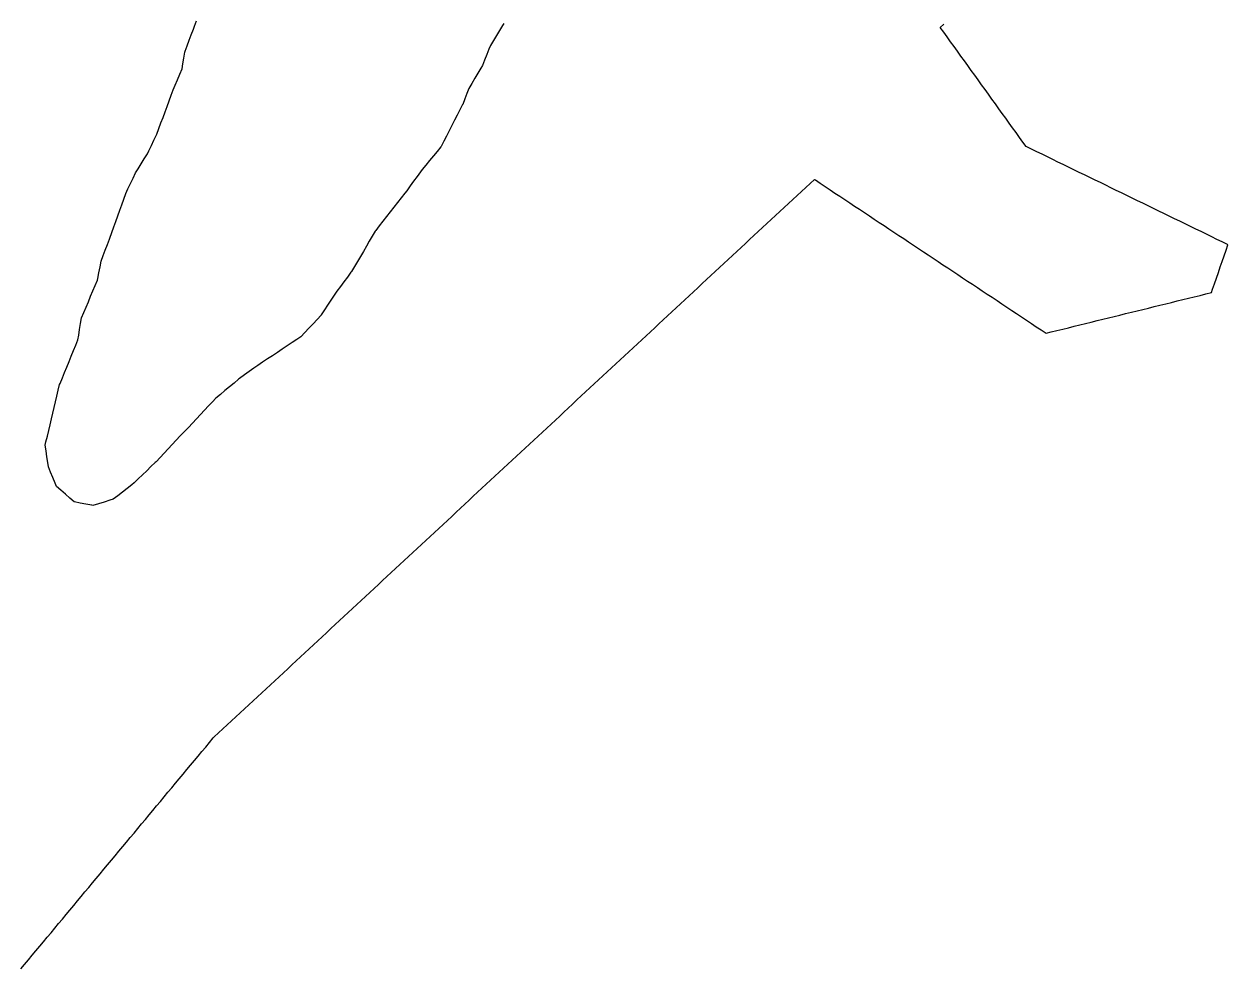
# Model space of a CAD drawing. Header units: millimetres. Extents: x 230 to 3347, y 514 to 5196.
# Drawn here: x 1904.1 to 2108.4, y 1335.7 to 1496 of the extents above; entities that cross this region are included whole.
import ezdxf

# ---------------------------------------------------------------- set-up
doc = ezdxf.new("R2010")
doc.units = ezdxf.units.MM
for name, color, linetype in [('ALL_HOLES', 1, 'Continuous'), ('ALL_ISLANDS', 7, 'Continuous'), ('OUTLINE_ISLAND_01', 7, 'Continuous'), ('OUTLINE_ISLAND_01_HOLE_01', 1, 'Continuous')]:
    doc.layers.add(name, color=color, linetype=linetype)

msp = doc.modelspace()

# ---------------------------------------------------------------- linework, layer by layer
at = {"layer": 'ALL_HOLES'}
msp.add_lwpolyline([(1985.4746, 1496.1394), (1985.2719, 1495.8007), (1984.7583, 1494.9426), (1984.2448, 1494.0845), (1983.7312, 1493.2265), (1983.2177, 1492.3684), (1982.9792, 1491.7696), (1982.6092, 1490.8405), (1982.2392, 1489.9115), (1981.8692, 1488.9825), (1981.6037, 1488.5358), (1981.0929, 1487.6761), (1980.582, 1486.8164), (1980.0712, 1485.9567), (1979.5603, 1485.0971), (1979.237, 1484.2599), (1978.8768, 1483.3271), (1978.5165, 1482.3942), (1978.5068, 1482.375), (1978.0538, 1481.4834), (1977.6009, 1480.5919), (1977.148, 1479.7004), (1976.695, 1478.8088), (1976.2421, 1477.9173), (1975.7892, 1477.0257), (1975.3362, 1476.1342), (1974.8833, 1475.2427), (1974.829, 1475.1773), (1974.1902, 1474.4079), (1973.5514, 1473.6385), (1972.9127, 1472.8691), (1972.2739, 1472.0997), (1971.6351, 1471.3303), (1971.3764, 1470.9743), (1970.7884, 1470.1654), (1970.2004, 1469.3565), (1969.6124, 1468.5477), (1969.0245, 1467.7388), (1968.6875, 1467.3083), (1968.071, 1466.5209), (1967.4546, 1465.7335), (1966.8382, 1464.946), (1966.2218, 1464.1586), (1965.6054, 1463.3712), (1964.989, 1462.5838), (1964.3725, 1461.7964), (1963.7561, 1461.0089), (1963.6941, 1460.9039), (1963.1858, 1460.0428), (1962.6775, 1459.1816), (1962.1691, 1458.3204), (1961.6608, 1457.4593), (1961.1525, 1456.5981), (1960.6441, 1455.737), (1960.1358, 1454.8758), (1959.6275, 1454.0146), (1959.5525, 1453.9122), (1958.962, 1453.1052), (1958.3714, 1452.2982), (1957.7809, 1451.4912), (1957.1904, 1450.6842), (1956.5998, 1449.8772), (1956.1482, 1449.1876), (1955.6002, 1448.351), (1955.0523, 1447.5145), (1954.5044, 1446.678), (1954.4794, 1446.651), (1953.7994, 1445.9178), (1953.1194, 1445.1846), (1952.4394, 1444.4514), (1951.7594, 1443.7181), (1951.0794, 1442.9849), (1950.4017, 1442.5334), (1949.5694, 1441.979), (1948.7372, 1441.4246), (1947.9049, 1440.8702), (1947.0727, 1440.3158), (1946.2404, 1439.7614), (1945.4082, 1439.207), (1944.5759, 1438.6526), (1943.7437, 1438.0982), (1943.1062, 1437.6444), (1942.2916, 1437.0644), (1941.477, 1436.4845), (1940.6623, 1435.9045), (1940.4856, 1435.7569), (1939.7181, 1435.1159), (1938.9506, 1434.4748), (1938.1831, 1433.8338), (1937.4155, 1433.1928), (1936.648, 1432.5518), (1936.0873, 1431.9571), (1935.4012, 1431.2295), (1934.7152, 1430.5019), (1934.0291, 1429.7744), (1933.3431, 1429.0468), (1932.657, 1428.3193), (1931.971, 1427.5917), (1931.2849, 1426.8642), (1930.5989, 1426.1366), (1929.9128, 1425.409), (1929.2268, 1424.6815), (1928.5407, 1423.9539), (1927.8547, 1423.2264), (1927.1686, 1422.4988), (1926.4826, 1421.7713), (1926.3471, 1421.6402), (1925.6282, 1420.945), (1924.9094, 1420.2498), (1924.1906, 1419.5546), (1923.4718, 1418.8594), (1922.7529, 1418.1642), (1922.3533, 1417.8523), (1921.5651, 1417.2369), (1920.7768, 1416.6215), (1919.9886, 1416.0062), (1919.2003, 1415.3908), (1918.6426, 1415.2226), (1917.6852, 1414.9338), (1916.7278, 1414.6449), (1915.7704, 1414.3561), (1915.5703, 1414.3939), (1914.5877, 1414.5793), (1913.605, 1414.7648), (1912.6224, 1414.9502), (1912.6155, 1414.9561), (1911.8586, 1415.6096), (1911.1017, 1416.2632), (1910.3449, 1416.9167), (1909.588, 1417.5703), (1909.3563, 1418.1406), (1908.98, 1419.0671), (1908.6036, 1419.9936), (1908.2273, 1420.9201), (1908.1222, 1421.6308), (1907.9758, 1422.6201), (1907.8295, 1423.6093), (1907.6832, 1424.5986), (1907.8104, 1425.1333), (1908.0416, 1426.1062), (1908.2729, 1427.079), (1908.5042, 1428.0519), (1908.7355, 1429.0248), (1908.9668, 1429.9977), (1909.1981, 1430.9706), (1909.4294, 1431.9435), (1909.6607, 1432.9164), (1909.892, 1433.8892), (1910.1233, 1434.8621), (1910.2047, 1435.0608), (1910.584, 1435.9861), (1910.9633, 1436.9114), (1911.3426, 1437.8367), (1911.7219, 1438.762), (1912.1011, 1439.6872), (1912.4804, 1440.6125), (1912.8597, 1441.5378), (1913.239, 1442.4631), (1913.3586, 1443.2183), (1913.5151, 1444.206), (1913.6716, 1445.1937), (1913.828, 1446.1814), (1914.2105, 1447.0761), (1914.6037, 1447.9956), (1914.9968, 1448.915), (1915.3899, 1449.8345), (1915.783, 1450.754), (1916.1761, 1451.6735), (1916.5693, 1452.593), (1916.6195, 1452.8599), (1916.8045, 1453.8426), (1916.9895, 1454.8253), (1917.1746, 1455.8081), (1917.1748, 1455.8087), (1917.527, 1456.7446), (1917.8791, 1457.6806), (1918.2313, 1458.6165), (1918.5834, 1459.5524), (1918.6451, 1459.7242), (1918.983, 1460.6654), (1919.3209, 1461.6066), (1919.6588, 1462.5478), (1919.9967, 1463.489), (1920.3346, 1464.4302), (1920.6725, 1465.3713), (1921.0104, 1466.3125), (1921.3483, 1467.2537), (1921.7217, 1468.0441), (1922.1488, 1468.9483), (1922.5759, 1469.8525), (1923.0031, 1470.7567), (1923.4433, 1471.4745), (1923.9661, 1472.3269), (1924.489, 1473.1794), (1925.0118, 1474.0318), (1925.2479, 1474.5137), (1925.6879, 1475.4117), (1926.1279, 1476.3096), (1926.568, 1477.2076), (1926.6265, 1477.3659), (1926.9734, 1478.3038), (1927.3203, 1479.2417), (1927.6672, 1480.1796), (1928.014, 1481.1175), (1928.3609, 1482.0554), (1928.7078, 1482.9933), (1929.0547, 1483.9312), (1929.4016, 1484.8691), (1929.7353, 1485.652), (1930.1275, 1486.5718), (1930.5197, 1487.4917), (1930.9118, 1488.4116), (1931.0422, 1489.2663), (1931.193, 1490.2549), (1931.3437, 1491.2434), (1931.4038, 1491.403), (1931.7562, 1492.3389), (1932.1086, 1493.2747), (1932.461, 1494.2106), (1932.8133, 1495.1465), (1932.9905, 1495.6409), (1933.3278, 1496.5823)], dxfattribs=at)
at = {"layer": 'ALL_ISLANDS'}
msp.add_lwpolyline([(1903.5466, 1335.7244), (1904.1867, 1336.4928), (1904.8267, 1337.2611), (1905.4668, 1338.0294), (1906.1068, 1338.7978), (1906.7469, 1339.5661), (1907.3869, 1340.3344), (1908.027, 1341.1028), (1908.667, 1341.8711), (1909.3071, 1342.6394), (1909.9471, 1343.4077), (1910.5872, 1344.1761), (1911.2272, 1344.9444), (1911.8673, 1345.7127), (1912.5073, 1346.4811), (1913.1474, 1347.2494), (1913.7874, 1348.0177), (1914.4275, 1348.7861), (1915.0676, 1349.5544), (1915.7076, 1350.3227), (1916.3477, 1351.0911), (1916.9877, 1351.8594), (1917.6278, 1352.6277), (1918.2678, 1353.3961), (1918.9079, 1354.1644), (1919.5479, 1354.9327), (1920.188, 1355.7011), (1920.828, 1356.4694), (1921.4681, 1357.2377), (1922.1081, 1358.006), (1922.7482, 1358.7744), (1923.3882, 1359.5427), (1924.0283, 1360.311), (1924.6683, 1361.0794), (1925.3084, 1361.8477), (1925.9484, 1362.616), (1926.5885, 1363.3844), (1927.2285, 1364.1527), (1927.8686, 1364.921), (1928.5086, 1365.6894), (1929.1487, 1366.4577), (1929.7888, 1367.226), (1930.4288, 1367.9944), (1931.0689, 1368.7627), (1931.7089, 1369.531), (1932.349, 1370.2994), (1932.989, 1371.0677), (1933.6291, 1371.836), (1934.2691, 1372.6043), (1934.9092, 1373.3727), (1935.5492, 1374.141), (1936.1893, 1374.9093), (1936.3649, 1375.0725), (1937.0976, 1375.7531), (1937.8303, 1376.4337), (1938.5629, 1377.1143), (1939.2956, 1377.7949), (1940.0282, 1378.4755), (1940.7609, 1379.1561), (1941.4936, 1379.8366), (1942.2262, 1380.5172), (1942.9589, 1381.1978), (1943.6916, 1381.8784), (1944.4242, 1382.559), (1945.1569, 1383.2396), (1945.8896, 1383.9202), (1946.6222, 1384.6008), (1947.3549, 1385.2814), (1948.0876, 1385.962), (1948.8202, 1386.6425), (1949.5529, 1387.3231), (1950.2855, 1388.0037), (1951.0182, 1388.6843), (1951.7509, 1389.3649), (1952.4835, 1390.0455), (1953.2162, 1390.7261), (1953.9489, 1391.4067), (1954.6815, 1392.0873), (1955.4142, 1392.7679), (1956.1469, 1393.4485), (1956.8795, 1394.129), (1957.6122, 1394.8096), (1958.3449, 1395.4902), (1959.0775, 1396.1708), (1959.8102, 1396.8514), (1960.5428, 1397.532), (1961.2755, 1398.2126), (1962.0082, 1398.8932), (1962.7408, 1399.5738), (1963.4735, 1400.2544), (1964.2062, 1400.9349), (1964.9388, 1401.6155), (1965.6715, 1402.2961), (1966.4042, 1402.9767), (1967.1368, 1403.6573), (1967.8695, 1404.3379), (1968.6021, 1405.0185), (1969.3348, 1405.6991), (1970.0675, 1406.3797), (1970.8001, 1407.0603), (1971.5328, 1407.7408), (1972.2655, 1408.4214), (1972.9981, 1409.102), (1973.7308, 1409.7826), (1974.4635, 1410.4632), (1975.1961, 1411.1438), (1975.9288, 1411.8244), (1976.6615, 1412.505), (1977.3941, 1413.1856), (1978.1268, 1413.8662), (1978.8594, 1414.5468), (1979.5921, 1415.2273), (1980.3248, 1415.9079), (1981.0574, 1416.5885), (1981.7901, 1417.2691), (1982.5228, 1417.9497), (1983.2554, 1418.6303), (1983.9881, 1419.3109), (1984.7208, 1419.9915), (1985.4534, 1420.6721), (1986.1861, 1421.3527), (1986.9188, 1422.0332), (1987.6514, 1422.7138), (1988.3841, 1423.3944), (1989.1167, 1424.075), (1989.8494, 1424.7556), (1990.5821, 1425.4362), (1991.3147, 1426.1168), (1992.0474, 1426.7974), (1992.7801, 1427.478), (1993.5127, 1428.1586), (1994.2454, 1428.8391), (1994.9781, 1429.5197), (1995.7107, 1430.2003), (1996.4434, 1430.8809), (1997.1761, 1431.5615), (1997.9087, 1432.2421), (1998.6414, 1432.9227), (1999.374, 1433.6033), (2000.1067, 1434.2839), (2000.8394, 1434.9645), (2001.572, 1435.6451), (2002.3047, 1436.3256), (2003.0374, 1437.0062), (2003.77, 1437.6868), (2004.5027, 1438.3674), (2005.2354, 1439.048), (2005.968, 1439.7286), (2006.7007, 1440.4092), (2007.4334, 1441.0898), (2008.166, 1441.7704), (2008.8987, 1442.451), (2009.6313, 1443.1315), (2010.364, 1443.8121), (2011.0967, 1444.4927), (2011.8293, 1445.1733), (2012.562, 1445.8539), (2013.2947, 1446.5345), (2014.0273, 1447.2151), (2014.76, 1447.8957), (2015.4927, 1448.5763), (2016.2253, 1449.2569), (2016.958, 1449.9374), (2017.6906, 1450.618), (2018.4233, 1451.2986), (2019.156, 1451.9792), (2019.8886, 1452.6598), (2020.6213, 1453.3404), (2021.354, 1454.021), (2022.0866, 1454.7016), (2022.8193, 1455.3822), (2023.552, 1456.0628), (2024.2846, 1456.7434), (2025.0173, 1457.4239), (2025.75, 1458.1045), (2026.4826, 1458.7851), (2027.2153, 1459.4657), (2027.9479, 1460.1463), (2028.6806, 1460.8269), (2029.4133, 1461.5075), (2030.1459, 1462.1881), (2030.8786, 1462.8687), (2031.6113, 1463.5493), (2032.3439, 1464.2298), (2033.0766, 1464.9104), (2033.8093, 1465.591), (2034.5419, 1466.2716), (2035.2746, 1466.9522), (2036.0073, 1467.6328), (2036.7399, 1468.3134), (2037.4726, 1468.994), (2038.2052, 1469.6746), (2038.3613, 1469.571), (2039.1944, 1469.0179), (2040.0276, 1468.4648), (2040.8607, 1467.9117), (2041.6938, 1467.3586), (2042.5269, 1466.8055), (2043.3601, 1466.2524), (2044.1932, 1465.6994), (2045.0263, 1465.1463), (2045.8594, 1464.5932), (2046.6926, 1464.0401), (2047.5257, 1463.487), (2048.3588, 1462.9339), (2049.1919, 1462.3808), (2050.0251, 1461.8278), (2050.8582, 1461.2747), (2051.6913, 1460.7216), (2052.5244, 1460.1685), (2053.3576, 1459.6154), (2054.1907, 1459.0623), (2055.0238, 1458.5093), (2055.8569, 1457.9562), (2056.6901, 1457.4031), (2057.5232, 1456.85), (2058.3563, 1456.2969), (2059.1894, 1455.7438), (2060.0226, 1455.1907), (2060.8557, 1454.6377), (2061.6888, 1454.0846), (2062.5219, 1453.5315), (2063.3551, 1452.9784), (2064.1882, 1452.4253), (2065.0213, 1451.8722), (2065.8544, 1451.3191), (2066.6876, 1450.7661), (2067.5207, 1450.213), (2068.3538, 1449.6599), (2069.1869, 1449.1068), (2070.0201, 1448.5537), (2070.8532, 1448.0006), (2071.6863, 1447.4476), (2072.5194, 1446.8945), (2073.3526, 1446.3414), (2074.1857, 1445.7883), (2075.0188, 1445.2352), (2075.8519, 1444.6821), (2076.6851, 1444.129), (2077.5182, 1443.576), (2078.3922, 1443.7908), (2079.3633, 1444.0296), (2080.3343, 1444.2683), (2081.3054, 1444.507), (2082.2765, 1444.7458), (2083.2476, 1444.9845), (2084.2187, 1445.2233), (2085.1898, 1445.462), (2086.1608, 1445.7008), (2087.1319, 1445.9395), (2088.103, 1446.1782), (2089.0741, 1446.417), (2090.0452, 1446.6557), (2091.0163, 1446.8945), (2091.9873, 1447.1332), (2092.9584, 1447.3719), (2093.9295, 1447.6107), (2094.9006, 1447.8494), (2095.8717, 1448.0882), (2096.8428, 1448.3269), (2097.8138, 1448.5656), (2098.7849, 1448.8044), (2099.756, 1449.0431), (2100.7271, 1449.2819), (2101.6982, 1449.5206), (2102.6693, 1449.7593), (2103.6403, 1449.9981), (2104.6114, 1450.2368), (2105.5825, 1450.4756), (2105.7718, 1451.0264), (2106.0967, 1451.9721), (2106.4217, 1452.9179), (2106.7466, 1453.8636), (2107.0715, 1454.8093), (2107.3965, 1455.7551), (2107.7214, 1456.7008), (2108.0464, 1457.6465), (2108.3713, 1458.5923), (2108.314, 1458.6201), (2107.4146, 1459.0574), (2106.5153, 1459.4946), (2105.6159, 1459.9319), (2104.7166, 1460.3691), (2103.8172, 1460.8063), (2102.9179, 1461.2436), (2102.0186, 1461.6808), (2101.1192, 1462.1181), (2100.2199, 1462.5553), (2099.3205, 1462.9925), (2098.4212, 1463.4298), (2097.5218, 1463.867), (2096.6225, 1464.3043), (2095.7231, 1464.7415), (2094.8238, 1465.1787), (2093.9244, 1465.616), (2093.0251, 1466.0532), (2092.1258, 1466.4905), (2091.2264, 1466.9277), (2090.3271, 1467.3649), (2089.4277, 1467.8022), (2088.5284, 1468.2394), (2087.629, 1468.6766), (2086.7297, 1469.1139), (2085.8303, 1469.5511), (2084.931, 1469.9884), (2084.0316, 1470.4256), (2083.1323, 1470.8628), (2082.233, 1471.3001), (2081.3336, 1471.7373), (2080.4343, 1472.1746), (2079.5349, 1472.6118), (2078.6356, 1473.049), (2077.7362, 1473.4863), (2076.8369, 1473.9235), (2075.9375, 1474.3608), (2075.0382, 1474.798), (2074.1389, 1475.2352), (2073.5961, 1475.988), (2073.0112, 1476.7991), (2072.4263, 1477.6102), (2071.8414, 1478.4213), (2071.2565, 1479.2324), (2070.6717, 1480.0435), (2070.0868, 1480.8547), (2069.5019, 1481.6658), (2068.917, 1482.4769), (2068.3321, 1483.288), (2067.7472, 1484.0991), (2067.1624, 1484.9102), (2066.5775, 1485.7214), (2065.9926, 1486.5325), (2065.4077, 1487.3436), (2064.8228, 1488.1547), (2064.2379, 1488.9658), (2063.6531, 1489.7769), (2063.0682, 1490.5881), (2062.4833, 1491.3992), (2061.8984, 1492.2103), (2061.3135, 1493.0214), (2060.7286, 1493.8325), (2060.1437, 1494.6436), (2059.5589, 1495.4548), (2060.1604, 1496.0299)], dxfattribs=at)
at = {"layer": 'OUTLINE_ISLAND_01'}
msp.add_lwpolyline([(1903.5466, 1335.7244), (1904.1867, 1336.4928), (1904.8267, 1337.2611), (1905.4668, 1338.0294), (1906.1068, 1338.7978), (1906.7469, 1339.5661), (1907.3869, 1340.3344), (1908.027, 1341.1028), (1908.667, 1341.8711), (1909.3071, 1342.6394), (1909.9471, 1343.4077), (1910.5872, 1344.1761), (1911.2272, 1344.9444), (1911.8673, 1345.7127), (1912.5073, 1346.4811), (1913.1474, 1347.2494), (1913.7874, 1348.0177), (1914.4275, 1348.7861), (1915.0676, 1349.5544), (1915.7076, 1350.3227), (1916.3477, 1351.0911), (1916.9877, 1351.8594), (1917.6278, 1352.6277), (1918.2678, 1353.3961), (1918.9079, 1354.1644), (1919.5479, 1354.9327), (1920.188, 1355.7011), (1920.828, 1356.4694), (1921.4681, 1357.2377), (1922.1081, 1358.006), (1922.7482, 1358.7744), (1923.3882, 1359.5427), (1924.0283, 1360.311), (1924.6683, 1361.0794), (1925.3084, 1361.8477), (1925.9484, 1362.616), (1926.5885, 1363.3844), (1927.2285, 1364.1527), (1927.8686, 1364.921), (1928.5086, 1365.6894), (1929.1487, 1366.4577), (1929.7888, 1367.226), (1930.4288, 1367.9944), (1931.0689, 1368.7627), (1931.7089, 1369.531), (1932.349, 1370.2994), (1932.989, 1371.0677), (1933.6291, 1371.836), (1934.2691, 1372.6043), (1934.9092, 1373.3727), (1935.5492, 1374.141), (1936.1893, 1374.9093), (1936.3649, 1375.0725), (1937.0976, 1375.7531), (1937.8303, 1376.4337), (1938.5629, 1377.1143), (1939.2956, 1377.7949), (1940.0282, 1378.4755), (1940.7609, 1379.1561), (1941.4936, 1379.8366), (1942.2262, 1380.5172), (1942.9589, 1381.1978), (1943.6916, 1381.8784), (1944.4242, 1382.559), (1945.1569, 1383.2396), (1945.8896, 1383.9202), (1946.6222, 1384.6008), (1947.3549, 1385.2814), (1948.0876, 1385.962), (1948.8202, 1386.6425), (1949.5529, 1387.3231), (1950.2855, 1388.0037), (1951.0182, 1388.6843), (1951.7509, 1389.3649), (1952.4835, 1390.0455), (1953.2162, 1390.7261), (1953.9489, 1391.4067), (1954.6815, 1392.0873), (1955.4142, 1392.7679), (1956.1469, 1393.4485), (1956.8795, 1394.129), (1957.6122, 1394.8096), (1958.3449, 1395.4902), (1959.0775, 1396.1708), (1959.8102, 1396.8514), (1960.5428, 1397.532), (1961.2755, 1398.2126), (1962.0082, 1398.8932), (1962.7408, 1399.5738), (1963.4735, 1400.2544), (1964.2062, 1400.9349), (1964.9388, 1401.6155), (1965.6715, 1402.2961), (1966.4042, 1402.9767), (1967.1368, 1403.6573), (1967.8695, 1404.3379), (1968.6021, 1405.0185), (1969.3348, 1405.6991), (1970.0675, 1406.3797), (1970.8001, 1407.0603), (1971.5328, 1407.7408), (1972.2655, 1408.4214), (1972.9981, 1409.102), (1973.7308, 1409.7826), (1974.4635, 1410.4632), (1975.1961, 1411.1438), (1975.9288, 1411.8244), (1976.6615, 1412.505), (1977.3941, 1413.1856), (1978.1268, 1413.8662), (1978.8594, 1414.5468), (1979.5921, 1415.2273), (1980.3248, 1415.9079), (1981.0574, 1416.5885), (1981.7901, 1417.2691), (1982.5228, 1417.9497), (1983.2554, 1418.6303), (1983.9881, 1419.3109), (1984.7208, 1419.9915), (1985.4534, 1420.6721), (1986.1861, 1421.3527), (1986.9188, 1422.0332), (1987.6514, 1422.7138), (1988.3841, 1423.3944), (1989.1167, 1424.075), (1989.8494, 1424.7556), (1990.5821, 1425.4362), (1991.3147, 1426.1168), (1992.0474, 1426.7974), (1992.7801, 1427.478), (1993.5127, 1428.1586), (1994.2454, 1428.8391), (1994.9781, 1429.5197), (1995.7107, 1430.2003), (1996.4434, 1430.8809), (1997.1761, 1431.5615), (1997.9087, 1432.2421), (1998.6414, 1432.9227), (1999.374, 1433.6033), (2000.1067, 1434.2839), (2000.8394, 1434.9645), (2001.572, 1435.6451), (2002.3047, 1436.3256), (2003.0374, 1437.0062), (2003.77, 1437.6868), (2004.5027, 1438.3674), (2005.2354, 1439.048), (2005.968, 1439.7286), (2006.7007, 1440.4092), (2007.4334, 1441.0898), (2008.166, 1441.7704), (2008.8987, 1442.451), (2009.6313, 1443.1315), (2010.364, 1443.8121), (2011.0967, 1444.4927), (2011.8293, 1445.1733), (2012.562, 1445.8539), (2013.2947, 1446.5345), (2014.0273, 1447.2151), (2014.76, 1447.8957), (2015.4927, 1448.5763), (2016.2253, 1449.2569), (2016.958, 1449.9374), (2017.6906, 1450.618), (2018.4233, 1451.2986), (2019.156, 1451.9792), (2019.8886, 1452.6598), (2020.6213, 1453.3404), (2021.354, 1454.021), (2022.0866, 1454.7016), (2022.8193, 1455.3822), (2023.552, 1456.0628), (2024.2846, 1456.7434), (2025.0173, 1457.4239), (2025.75, 1458.1045), (2026.4826, 1458.7851), (2027.2153, 1459.4657), (2027.9479, 1460.1463), (2028.6806, 1460.8269), (2029.4133, 1461.5075), (2030.1459, 1462.1881), (2030.8786, 1462.8687), (2031.6113, 1463.5493), (2032.3439, 1464.2298), (2033.0766, 1464.9104), (2033.8093, 1465.591), (2034.5419, 1466.2716), (2035.2746, 1466.9522), (2036.0073, 1467.6328), (2036.7399, 1468.3134), (2037.4726, 1468.994), (2038.2052, 1469.6746), (2038.3613, 1469.571), (2039.1944, 1469.0179), (2040.0276, 1468.4648), (2040.8607, 1467.9117), (2041.6938, 1467.3586), (2042.5269, 1466.8055), (2043.3601, 1466.2524), (2044.1932, 1465.6994), (2045.0263, 1465.1463), (2045.8594, 1464.5932), (2046.6926, 1464.0401), (2047.5257, 1463.487), (2048.3588, 1462.9339), (2049.1919, 1462.3808), (2050.0251, 1461.8278), (2050.8582, 1461.2747), (2051.6913, 1460.7216), (2052.5244, 1460.1685), (2053.3576, 1459.6154), (2054.1907, 1459.0623), (2055.0238, 1458.5093), (2055.8569, 1457.9562), (2056.6901, 1457.4031), (2057.5232, 1456.85), (2058.3563, 1456.2969), (2059.1894, 1455.7438), (2060.0226, 1455.1907), (2060.8557, 1454.6377), (2061.6888, 1454.0846), (2062.5219, 1453.5315), (2063.3551, 1452.9784), (2064.1882, 1452.4253), (2065.0213, 1451.8722), (2065.8544, 1451.3191), (2066.6876, 1450.7661), (2067.5207, 1450.213), (2068.3538, 1449.6599), (2069.1869, 1449.1068), (2070.0201, 1448.5537), (2070.8532, 1448.0006), (2071.6863, 1447.4476), (2072.5194, 1446.8945), (2073.3526, 1446.3414), (2074.1857, 1445.7883), (2075.0188, 1445.2352), (2075.8519, 1444.6821), (2076.6851, 1444.129), (2077.5182, 1443.576), (2078.3922, 1443.7908), (2079.3633, 1444.0296), (2080.3343, 1444.2683), (2081.3054, 1444.507), (2082.2765, 1444.7458), (2083.2476, 1444.9845), (2084.2187, 1445.2233), (2085.1898, 1445.462), (2086.1608, 1445.7008), (2087.1319, 1445.9395), (2088.103, 1446.1782), (2089.0741, 1446.417), (2090.0452, 1446.6557), (2091.0163, 1446.8945), (2091.9873, 1447.1332), (2092.9584, 1447.3719), (2093.9295, 1447.6107), (2094.9006, 1447.8494), (2095.8717, 1448.0882), (2096.8428, 1448.3269), (2097.8138, 1448.5656), (2098.7849, 1448.8044), (2099.756, 1449.0431), (2100.7271, 1449.2819), (2101.6982, 1449.5206), (2102.6693, 1449.7593), (2103.6403, 1449.9981), (2104.6114, 1450.2368), (2105.5825, 1450.4756), (2105.7718, 1451.0264), (2106.0967, 1451.9721), (2106.4217, 1452.9179), (2106.7466, 1453.8636), (2107.0715, 1454.8093), (2107.3965, 1455.7551), (2107.7214, 1456.7008), (2108.0464, 1457.6465), (2108.3713, 1458.5923), (2108.314, 1458.6201), (2107.4146, 1459.0574), (2106.5153, 1459.4946), (2105.6159, 1459.9319), (2104.7166, 1460.3691), (2103.8172, 1460.8063), (2102.9179, 1461.2436), (2102.0186, 1461.6808), (2101.1192, 1462.1181), (2100.2199, 1462.5553), (2099.3205, 1462.9925), (2098.4212, 1463.4298), (2097.5218, 1463.867), (2096.6225, 1464.3043), (2095.7231, 1464.7415), (2094.8238, 1465.1787), (2093.9244, 1465.616), (2093.0251, 1466.0532), (2092.1258, 1466.4905), (2091.2264, 1466.9277), (2090.3271, 1467.3649), (2089.4277, 1467.8022), (2088.5284, 1468.2394), (2087.629, 1468.6766), (2086.7297, 1469.1139), (2085.8303, 1469.5511), (2084.931, 1469.9884), (2084.0316, 1470.4256), (2083.1323, 1470.8628), (2082.233, 1471.3001), (2081.3336, 1471.7373), (2080.4343, 1472.1746), (2079.5349, 1472.6118), (2078.6356, 1473.049), (2077.7362, 1473.4863), (2076.8369, 1473.9235), (2075.9375, 1474.3608), (2075.0382, 1474.798), (2074.1389, 1475.2352), (2073.5961, 1475.988), (2073.0112, 1476.7991), (2072.4263, 1477.6102), (2071.8414, 1478.4213), (2071.2565, 1479.2324), (2070.6717, 1480.0435), (2070.0868, 1480.8547), (2069.5019, 1481.6658), (2068.917, 1482.4769), (2068.3321, 1483.288), (2067.7472, 1484.0991), (2067.1624, 1484.9102), (2066.5775, 1485.7214), (2065.9926, 1486.5325), (2065.4077, 1487.3436), (2064.8228, 1488.1547), (2064.2379, 1488.9658), (2063.6531, 1489.7769), (2063.0682, 1490.5881), (2062.4833, 1491.3992), (2061.8984, 1492.2103), (2061.3135, 1493.0214), (2060.7286, 1493.8325), (2060.1437, 1494.6436), (2059.5589, 1495.4548), (2060.1604, 1496.0299)], dxfattribs=at)
at = {"layer": 'OUTLINE_ISLAND_01_HOLE_01'}
msp.add_lwpolyline([(1985.4746, 1496.1394), (1985.2719, 1495.8007), (1984.7583, 1494.9426), (1984.2448, 1494.0845), (1983.7312, 1493.2265), (1983.2177, 1492.3684), (1982.9792, 1491.7696), (1982.6092, 1490.8405), (1982.2392, 1489.9115), (1981.8692, 1488.9825), (1981.6037, 1488.5358), (1981.0929, 1487.6761), (1980.582, 1486.8164), (1980.0712, 1485.9567), (1979.5603, 1485.0971), (1979.237, 1484.2599), (1978.8768, 1483.3271), (1978.5165, 1482.3942), (1978.5068, 1482.375), (1978.0538, 1481.4834), (1977.6009, 1480.5919), (1977.148, 1479.7004), (1976.695, 1478.8088), (1976.2421, 1477.9173), (1975.7892, 1477.0257), (1975.3362, 1476.1342), (1974.8833, 1475.2427), (1974.829, 1475.1773), (1974.1902, 1474.4079), (1973.5514, 1473.6385), (1972.9127, 1472.8691), (1972.2739, 1472.0997), (1971.6351, 1471.3303), (1971.3764, 1470.9743), (1970.7884, 1470.1654), (1970.2004, 1469.3565), (1969.6124, 1468.5477), (1969.0245, 1467.7388), (1968.6875, 1467.3083), (1968.071, 1466.5209), (1967.4546, 1465.7335), (1966.8382, 1464.946), (1966.2218, 1464.1586), (1965.6054, 1463.3712), (1964.989, 1462.5838), (1964.3725, 1461.7964), (1963.7561, 1461.0089), (1963.6941, 1460.9039), (1963.1858, 1460.0428), (1962.6775, 1459.1816), (1962.1691, 1458.3204), (1961.6608, 1457.4593), (1961.1525, 1456.5981), (1960.6441, 1455.737), (1960.1358, 1454.8758), (1959.6275, 1454.0146), (1959.5525, 1453.9122), (1958.962, 1453.1052), (1958.3714, 1452.2982), (1957.7809, 1451.4912), (1957.1904, 1450.6842), (1956.5998, 1449.8772), (1956.1482, 1449.1876), (1955.6002, 1448.351), (1955.0523, 1447.5145), (1954.5044, 1446.678), (1954.4794, 1446.651), (1953.7994, 1445.9178), (1953.1194, 1445.1846), (1952.4394, 1444.4514), (1951.7594, 1443.7181), (1951.0794, 1442.9849), (1950.4017, 1442.5334), (1949.5694, 1441.979), (1948.7372, 1441.4246), (1947.9049, 1440.8702), (1947.0727, 1440.3158), (1946.2404, 1439.7614), (1945.4082, 1439.207), (1944.5759, 1438.6526), (1943.7437, 1438.0982), (1943.1062, 1437.6444), (1942.2916, 1437.0644), (1941.477, 1436.4845), (1940.6623, 1435.9045), (1940.4856, 1435.7569), (1939.7181, 1435.1159), (1938.9506, 1434.4748), (1938.1831, 1433.8338), (1937.4155, 1433.1928), (1936.648, 1432.5518), (1936.0873, 1431.9571), (1935.4012, 1431.2295), (1934.7152, 1430.5019), (1934.0291, 1429.7744), (1933.3431, 1429.0468), (1932.657, 1428.3193), (1931.971, 1427.5917), (1931.2849, 1426.8642), (1930.5989, 1426.1366), (1929.9128, 1425.409), (1929.2268, 1424.6815), (1928.5407, 1423.9539), (1927.8547, 1423.2264), (1927.1686, 1422.4988), (1926.4826, 1421.7713), (1926.3471, 1421.6402), (1925.6282, 1420.945), (1924.9094, 1420.2498), (1924.1906, 1419.5546), (1923.4718, 1418.8594), (1922.7529, 1418.1642), (1922.3533, 1417.8523), (1921.5651, 1417.2369), (1920.7768, 1416.6215), (1919.9886, 1416.0062), (1919.2003, 1415.3908), (1918.6426, 1415.2226), (1917.6852, 1414.9338), (1916.7278, 1414.6449), (1915.7704, 1414.3561), (1915.5703, 1414.3939), (1914.5877, 1414.5793), (1913.605, 1414.7648), (1912.6224, 1414.9502), (1912.6155, 1414.9561), (1911.8586, 1415.6096), (1911.1017, 1416.2632), (1910.3449, 1416.9167), (1909.588, 1417.5703), (1909.3563, 1418.1406), (1908.98, 1419.0671), (1908.6036, 1419.9936), (1908.2273, 1420.9201), (1908.1222, 1421.6308), (1907.9758, 1422.6201), (1907.8295, 1423.6093), (1907.6832, 1424.5986), (1907.8104, 1425.1333), (1908.0416, 1426.1062), (1908.2729, 1427.079), (1908.5042, 1428.0519), (1908.7355, 1429.0248), (1908.9668, 1429.9977), (1909.1981, 1430.9706), (1909.4294, 1431.9435), (1909.6607, 1432.9164), (1909.892, 1433.8892), (1910.1233, 1434.8621), (1910.2047, 1435.0608), (1910.584, 1435.9861), (1910.9633, 1436.9114), (1911.3426, 1437.8367), (1911.7219, 1438.762), (1912.1011, 1439.6872), (1912.4804, 1440.6125), (1912.8597, 1441.5378), (1913.239, 1442.4631), (1913.3586, 1443.2183), (1913.5151, 1444.206), (1913.6716, 1445.1937), (1913.828, 1446.1814), (1914.2105, 1447.0761), (1914.6037, 1447.9956), (1914.9968, 1448.915), (1915.3899, 1449.8345), (1915.783, 1450.754), (1916.1761, 1451.6735), (1916.5693, 1452.593), (1916.6195, 1452.8599), (1916.8045, 1453.8426), (1916.9895, 1454.8253), (1917.1746, 1455.8081), (1917.1748, 1455.8087), (1917.527, 1456.7446), (1917.8791, 1457.6806), (1918.2313, 1458.6165), (1918.5834, 1459.5524), (1918.6451, 1459.7242), (1918.983, 1460.6654), (1919.3209, 1461.6066), (1919.6588, 1462.5478), (1919.9967, 1463.489), (1920.3346, 1464.4302), (1920.6725, 1465.3713), (1921.0104, 1466.3125), (1921.3483, 1467.2537), (1921.7217, 1468.0441), (1922.1488, 1468.9483), (1922.5759, 1469.8525), (1923.0031, 1470.7567), (1923.4433, 1471.4745), (1923.9661, 1472.3269), (1924.489, 1473.1794), (1925.0118, 1474.0318), (1925.2479, 1474.5137), (1925.6879, 1475.4117), (1926.1279, 1476.3096), (1926.568, 1477.2076), (1926.6265, 1477.3659), (1926.9734, 1478.3038), (1927.3203, 1479.2417), (1927.6672, 1480.1796), (1928.014, 1481.1175), (1928.3609, 1482.0554), (1928.7078, 1482.9933), (1929.0547, 1483.9312), (1929.4016, 1484.8691), (1929.7353, 1485.652), (1930.1275, 1486.5718), (1930.5197, 1487.4917), (1930.9118, 1488.4116), (1931.0422, 1489.2663), (1931.193, 1490.2549), (1931.3437, 1491.2434), (1931.4038, 1491.403), (1931.7562, 1492.3389), (1932.1086, 1493.2747), (1932.461, 1494.2106), (1932.8133, 1495.1465), (1932.9905, 1495.6409), (1933.3278, 1496.5823)], dxfattribs=at)

doc.saveas('drawing.dxf')
